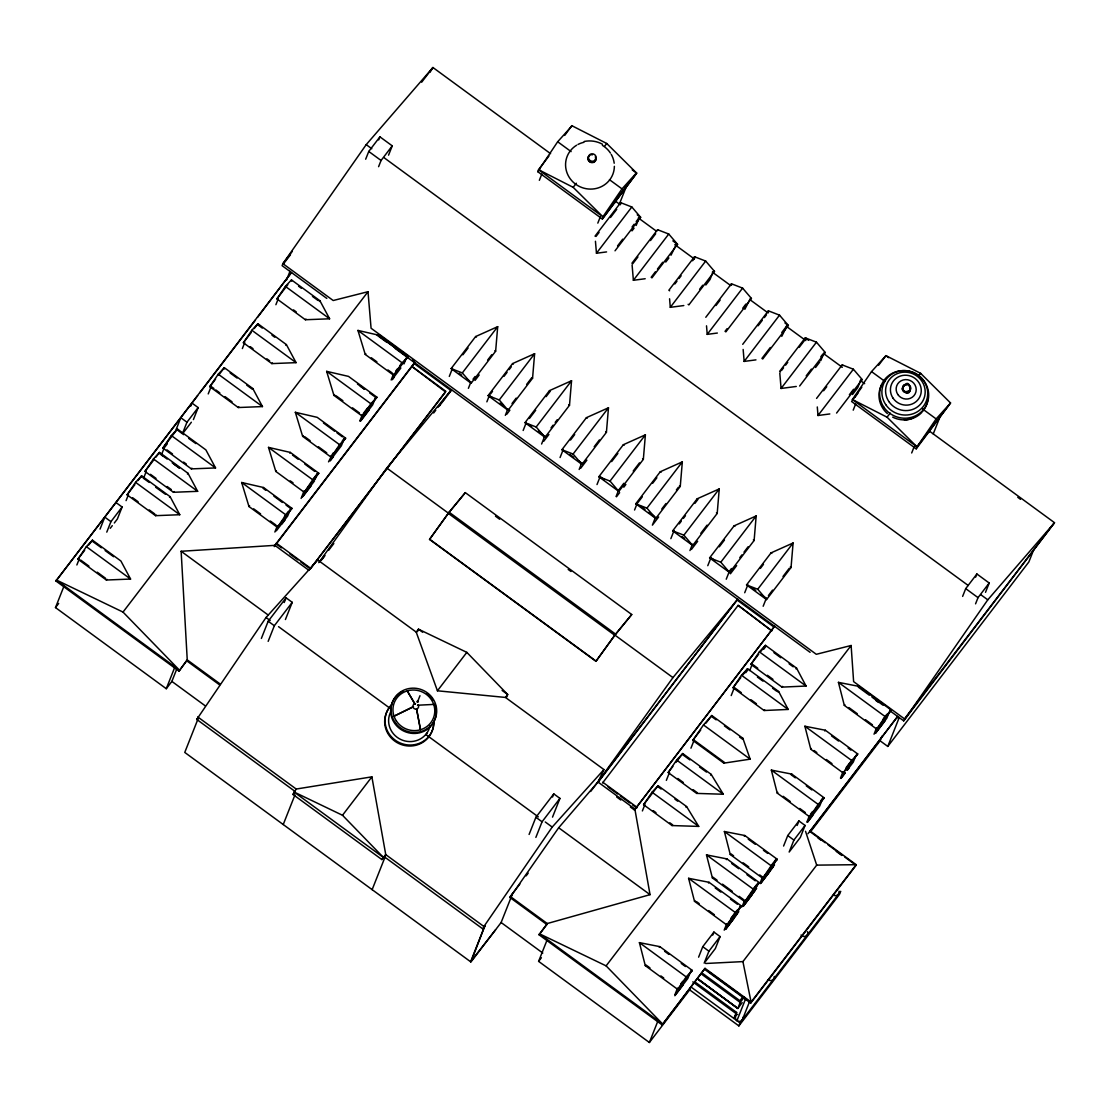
<?xml version="1.0" encoding="UTF-8"?>
<svg xmlns="http://www.w3.org/2000/svg" width="1110" height="1110" viewBox="0 0 1110 1110"><rect width="100%" height="100%" fill="white"/><g stroke="black" fill="none" stroke-linecap="round" stroke-linejoin="round"><path stroke-width="1.5" d="M902.319 389.055C910.88 370.74 914.238 404.262 902.319 389.055L903.693 385.239M910.103 385.822L910.311 389.776L909.395 391.58M495.643 351.19L497.696 326.659L475.635 336.552L451.132 368.589L471.139 383.241L495.643 351.19L494.88 350.635M532.564 378.233L534.618 353.701L512.57 363.594L488.067 395.632L508.061 410.284L532.564 378.233L531.801 377.677L526.598 384.476M569.499 405.275L571.553 380.744L549.492 390.623L524.988 422.674L544.982 437.326L569.499 405.275L568.722 404.706M606.421 432.317L608.474 407.786L586.413 417.665L561.91 449.716L581.917 464.368L606.421 432.317L605.644 431.748M643.342 459.36L645.396 434.829L623.348 444.708L598.831 476.759L618.839 491.411L643.342 459.36L642.579 458.791M680.263 486.402L682.331 461.871L660.27 471.75L635.766 503.801L655.76 518.439L680.263 486.402L679.5 485.833M717.199 513.444L719.252 488.913L697.191 498.792L672.688 530.844L692.696 545.482L717.199 513.444L716.422 512.875M754.12 540.487L756.174 515.942L734.126 525.835L709.609 557.886L729.617 572.524L754.12 540.487L753.357 539.918M791.041 567.515L793.109 542.984L771.048 552.877L746.544 584.914L766.538 599.567L791.041 567.515L790.278 566.96M743.339 998.306L740.19 1002.427L737.859 1008.435L697.552 978.937L737.845 1008.463M309.024 570.387L274.836 545.357L181.138 551.281L187.243 659.895L179.015 671.12L55.93 580.988L291.514 272.45L257.52 317.377M176.781 668.983L171.87 681.401L166.278 688.713L55.5 607.586L64.103 585.858M76.867 564.976L79.226 558.996L78.463 558.441M100.039 529.123L104.77 517.135L110.931 521.644L106.782 532.134M115.953 502.525L122.114 507.02L117.369 519.008L114.316 522.99M126.068 500.638L128.427 494.658L127.664 494.103M143.953 477.244L146.326 471.264L145.549 470.709M161.852 453.851L164.211 447.871L167.305 443.82M176.074 429.695L180.805 417.707L186.966 422.216L182.817 432.706M190.809 406.08L191.988 403.096L198.149 407.592L193.404 419.58M208.222 393.925L211.177 386.46M242.355 348.568L244.713 342.601L243.95 342.033M275.89 304.709L278.263 298.729L277.486 298.174M286.505 280.081L289.974 271.312M365.676 159.216L368.756 151.459L379.925 136.835L392.246 145.854L388.555 155.164M378.704 139.943L379.925 136.835M166.278 688.713L174.881 666.985M179.015 671.12L187.243 659.895L220.071 683.927M378.593 166.68L381.063 160.478L392.246 145.854M295.218 791.541L196.748 719.419L266.039 617.507L317.751 559.995L416.208 632.103L437.437 690.795L505.452 697.441L603.923 769.563L597.541 782.966L737.692 599.192L672.951 677.6L597.929 781.967L558.677 827.755L509.948 897.49L546.869 924.533L539.044 934.773L662.129 1024.905L705.016 968.35L751.095 1002.094L750.707 1003.093L704.614 969.349M198.357 718.059L184.76 752.427L470.612 961.759L495.532 929.833M274.864 532.037L277.264 526.015M290.64 508.519L287.684 515.983L276.334 530.83M301.101 498.445L304.057 490.981L304.875 491.48M315.115 479.409L317.474 473.429L318.251 473.998M328.532 461.857L333 453.13M261.377 638.417L268.19 621.225L286.075 597.832L292.235 602.341L285.423 619.533M345.085 438.908L344.308 438.339L341.353 445.804L330.003 460.65M268.162 641.358L274.337 625.735L292.235 602.341M284.216 602.522L286.075 597.832M359.834 420.912L362.248 414.89M310.259 568.875L445.818 391.289L411.963 366.508L445.554 391.955L310.259 568.875L300.685 561.868M391.15 379.981L393.509 374.001L394.327 374.514M403.971 363.927L406.329 357.947M274.239 546.606L414.196 363.581L414.599 362.582L412.698 359.682M449.3 376.415L452.464 368.423L451.909 369.158M537.726 171.661L557.664 141.747L572.066 125.805L606.74 143.481L636.682 173.132L602.341 218.989L537.726 171.661L539.96 168.748M292.971 794.455L296.203 789.043L371.878 776.847L385.753 854.617L483.904 926.503L482.919 928.987L384.129 856.656L385.753 854.617L381.896 859.57L292.971 794.455L294.469 792.512M283.23 824.536L294.982 794.857M539.349 180.306L541.805 174.103M468.392 388.333L470.931 381.951M486.86 401.848L489.385 395.465L492.021 397.394M417.457 631.673L418.456 629.176L466.824 652.361L507.686 694.527L506.701 697.024M505.327 415.376L507.853 408.993L507.298 409.715M597.818 223.124L600.274 216.922M602.341 218.989L636.682 173.132L632.228 169.872M523.157 430.486L526.32 422.508L525.751 423.243M417.61 701.7L419.982 695.706M619.366 204.101L626.22 186.799M541.611 444.014L544.774 436.022L544.219 436.757M372.141 889.651L385.128 856.851M636.155 225.455L639.318 217.477M560.078 457.528L563.242 449.55L562.687 450.285M579.17 469.461L581.709 463.064L579.059 461.136M676.24 244.519L670.995 255.231M597 484.57L600.163 476.592L604.117 479.492M616.106 496.503L618.631 490.107M712.537 273.157L710.012 279.54L705.821 285.006M634.559 510.017L637.098 503.635M470.612 961.759L484.834 925.837L470.931 961.995L501.123 922.521L512.584 893.578M529.095 834.456L535.894 817.279L553.793 793.886L559.939 798.395L552.516 817.14M535.866 837.412L542.055 821.788L559.939 798.395M552.544 797.008L553.793 793.886M749.458 300.186L744.838 309.315M670.856 538.655L674.02 530.677L673.465 531.399M689.948 550.574L692.473 544.191L691.918 544.927M539.044 934.773L547.272 923.534L650.044 894.66L634.851 808.996L597.929 781.967M546.869 924.533L547.272 923.534L510.336 896.505L519.869 884.046M689.643 989.856L738.871 1025.918L740.051 1022.92L690.822 986.859L689.643 989.856L649.378 1042.498L538.614 961.371L547.216 939.643M707.778 565.698L710.941 557.706L714.895 560.606M634.462 809.995L774.627 626.234L634.462 809.995L630.355 806.998M726.245 579.212L729.409 571.234M642.385 810.938L644.91 804.556L644.147 803.987M820.776 360.667L823.315 354.27M666.347 780.372L669.51 772.38L668.747 771.825M738.136 605.366L771.728 630.813L738.136 605.366L602.577 782.952L602.841 782.286L637.043 807.331M744.713 592.74L747.862 584.748M690.947 748.196L694.111 740.217M763.167 606.254L766.33 598.276L761.058 594.405M731.199 695.554L734.362 687.576M861.818 387.182L851.592 401.515L916.208 448.842L950.548 402.972L920.606 373.321L885.933 355.658L871.53 371.6L852.383 399.517L916.999 446.844L916.208 448.842M860.236 381.313L857.711 387.695L852.48 394.536M749.722 670.565L752.261 664.182M853.215 410.159L855.671 403.943M902.375 388.042L903.11 386.086M903.304 386.238L904.497 384.587M902.513 390.068L902.707 388.07M902.985 390.998L902.916 389.069M906.079 384.99L906.468 383.991M903.679 391.788L903.387 389.998M907.134 385.087L907.522 384.088M904.567 392.385L904.081 390.789M905.566 392.746L905.954 391.747L909.784 390.581M909.007 386.03L909.409 385.031M649.378 1042.498L657.994 1020.77M906.62 392.829L907.009 391.83M907.647 392.662L908.049 391.663M910.172 387.751L910.575 386.752M908.604 392.232L908.993 391.233M910.38 388.764L910.783 387.765M909.978 390.748L910.713 388.777M662.129 1024.905L705.016 968.35M674.991 994.491L677.516 988.094L678.293 988.663M690.309 972.152L687.784 978.534L675.393 994.74M698.606 957.167L702.755 946.691L713.938 932.067L720.099 936.576L715.353 948.55L705.197 961.843M712.759 935.064L713.938 932.067M704.17 963.175L708.915 951.201L720.099 936.576M911.685 452.977L914.14 446.761M724.192 930.152L726.717 923.77M742.077 906.759L744.616 900.363L739.08 896.311M933.232 433.954L940.711 415.085M759.975 883.366L762.501 876.969L759.739 874.944M776.695 859.986L775.918 859.431L772.754 867.409L760.378 883.602M783.591 846.042L787.739 835.566L798.922 820.942L805.069 825.451L800.338 837.426L789.154 852.05L793.9 840.076L805.069 825.451M797.146 825.438L798.922 820.942M806.928 821.955L809.467 815.559L810.231 816.128M736.624 1012.445L733.904 1018.411L736.624 1012.445L694.929 981.92M823.648 798.576L822.885 798.021L819.721 805.999L807.331 822.191M736.957 1020.645L745.642 998.695L747.668 1000.166M742.271 1020.021L749.722 1001.206M840.478 778.082L843.003 771.7L843.78 772.255M855.796 755.743L853.257 762.14L847.069 770.229M874.028 734.223L876.553 727.827L877.316 728.396M889.332 711.885L886.807 718.267L875.457 733.113M810.12 832.306L880.091 740.8L881.937 736.138M750.707 1003.093L855.782 865.689L856.171 864.69L810.092 830.946L809.689 831.945L897.712 716.366L807.983 833.693M880.091 740.8L887.792 746.433L899.239 717.49M889.721 710.636L903.693 720.862L987.789 599.816L1054.5 522.685L929.875 431.429L929.125 432.4M962.634 596.389L965.714 588.619L976.897 573.995L989.204 583.014L985.513 592.324M975.662 577.103L976.897 573.995M975.565 603.84L978.021 597.638L989.204 583.014M1033.812 549.464L1028.859 561.951L887.792 746.433M417.651 701.104C420.19 702.519 414.876 702.45 417.735 700.951M429.528 539.432L449.134 512.223L465.312 492.632L631.743 614.51L614.94 635.128L595.945 661.31L429.528 539.432L448.273 513.347L449.134 512.223L615.55 634.101L595.945 661.31M465.312 492.632L448.273 513.347L614.704 635.225L631.743 614.51M77.908 559.163L86.358 546.675L92.435 540.154L120.907 561.008L130.578 579.059L106.366 580.017L77.908 559.163L84.651 550.338M127.095 494.824L135.559 482.337L141.636 475.829L170.107 496.669L179.778 514.721L155.566 515.678L127.095 494.824L134.879 484.654M144.994 471.431L153.444 458.943L159.521 452.422L187.992 473.276L197.663 491.328L173.451 492.285L144.994 471.431L153.804 459.901M162.879 448.038L171.328 435.536L177.42 429.029L205.877 449.883L215.562 467.934L191.35 468.892L162.879 448.038L177.42 429.029M209.804 386.696L218.254 374.195L224.331 367.688L252.802 388.528L262.473 406.579L238.261 407.537L209.804 386.696L215.562 379.148M243.381 342.768L251.845 330.267L257.922 323.759L286.394 344.6L296.065 362.651L271.853 363.608L243.381 342.768L251.165 332.584M276.931 298.895L285.381 286.394L291.472 279.887L319.93 300.741L329.615 318.792L305.389 319.749L276.931 298.895L287.809 284.673M277.431 527.361L285.88 514.873L291.972 508.352L263.5 487.512L241.661 482.489L248.973 506.521L277.431 527.361L291.972 508.352M304.265 492.271L312.729 479.77L318.806 473.262L290.334 452.422L268.495 447.385L275.807 471.431L304.265 492.271L318.806 473.262M331.099 457.181L339.563 444.68L345.64 438.173L317.183 417.332L295.329 412.296L302.642 436.341L331.099 457.181L345.64 438.173M362.415 416.236L370.865 403.749L376.942 397.227L348.484 376.387L326.645 371.35L333.943 395.396L362.415 416.236L376.942 397.227M385.212 339.424L379.787 335.442L357.947 330.419L365.259 354.451L393.717 375.305L402.167 362.803L408.258 356.296L400.127 350.33M643.592 804.722L652.042 792.221L658.119 785.713L686.59 806.554L698.731 826.409L672.049 825.562L643.592 804.722L658.119 785.713M668.192 772.546L676.642 760.059L682.719 753.537L711.191 774.391L723.332 794.247L696.65 793.4L668.192 772.546L672.868 766.427M733.044 687.742L741.494 675.241L747.571 668.733L778.665 691.502L788.183 709.443L764.124 710.511L733.044 687.742L740.828 677.572M750.929 664.349L759.379 651.847L765.47 645.34L796.55 668.109L806.068 686.035L782.023 687.118L750.929 664.349L758.713 654.165M677.738 989.399L686.188 976.897L692.265 970.39L659.826 946.636L639.402 942.626L645.298 965.644L677.738 989.399L692.265 970.39M726.925 925.06L735.389 912.559L741.466 906.051L709.026 882.297L688.588 878.301L694.499 901.306L726.925 925.06L741.466 906.051M744.824 901.667L753.274 889.166L759.351 882.658L726.925 858.904L706.487 854.894L712.384 877.913L744.824 901.667L759.351 882.658M762.709 878.274L771.159 865.772L777.25 859.265L744.81 835.511L724.372 831.501L730.269 854.52L762.709 878.274L777.25 859.265M809.676 816.863L818.125 804.361L824.203 797.854L791.777 774.1L771.339 770.09L777.236 793.095L809.676 816.863L824.203 797.854M843.212 772.99L851.675 760.489L857.753 753.981L825.313 730.227L804.875 726.231L810.786 749.236L843.212 772.99L857.753 753.981M876.761 729.131L885.211 716.63L891.302 710.122L858.862 686.369L838.425 682.359L844.321 705.377L876.761 729.131L891.302 710.122M622.016 188.88L602.883 216.811L636.418 172.938L622.016 188.88L609.473 179.695M916.999 446.844L936.146 418.914L950.548 402.972L916.999 446.844L887.057 417.193L852.383 399.517M483.904 926.503L552.211 827.075L603.923 769.563M692.779 740.384L703.476 724.955L711.788 715.52L742.881 738.289L750.166 759.157L723.873 763.153L692.779 740.384L700.715 730.019M550.615 153.693L432.928 67.502L366.217 144.633L282.911 263.68L282.12 265.678L326.812 298.41M318.764 562.659L386.779 468.031L451.52 389.624L447.316 395.118M292.36 251.304L282.911 263.68L333.208 300.519L368.007 291.708L371.073 328.241L816.308 654.303L851.12 645.493L853.618 681.623L904.483 718.864L1054.5 522.685L903.693 720.862M421.661 82.223L432.928 67.502L430.028 72.247M283.161 264.305L290.501 254.703M55.93 580.988L197.677 395.632M199.772 392.885L255.425 320.124M88.786 544.941L92.435 540.154M137.987 480.602L141.636 475.829M155.872 457.209L159.521 452.422M218.656 375.097L224.331 367.688M254.273 328.532L257.922 323.759M291.472 279.887L291.68 281.191M110.931 521.644L122.114 507.02M186.966 422.216L198.149 407.592M110.251 528.304L112.29 525.654M183.233 432.872L191.364 422.23M55.5 607.586L58.663 603.452M106.366 580.017L106.921 579.281M155.566 515.678L156.121 514.943M169.539 497.391L170.107 496.669M173.451 492.285L174.02 491.55M187.437 473.998L187.992 473.276M191.35 468.892L191.905 468.156M238.261 407.537L238.816 406.801M252.802 388.528L252.289 389.194L246.739 385.142M271.853 363.608L272.408 362.873M285.825 345.335L286.394 344.6M305.389 319.749L305.958 319.014M319.375 301.462L319.93 300.741M123.016 612.082L179.418 670.121L56.333 579.989L123.016 612.082L368.007 291.708M248.973 506.521L249.57 505.73M263.5 487.512L262.987 488.178L265.72 490.273M275.807 471.431L276.362 470.695M289.779 453.158L290.334 452.422M302.642 436.341L303.197 435.606M333.943 395.396L334.554 394.605M365.259 354.451L365.814 353.729M407.703 357.018L379.231 336.177L379.787 335.442M538.516 169.677L573.19 187.34L603.132 216.991L538.516 169.677L548.992 155.969M564.726 135.406L571.803 125.624M284.465 516.594L288.586 511.21M313.367 478.812L317.474 473.429M342.255 441.031L344.308 438.339M363.275 413.544L367.396 408.161M395.618 371.253L397.671 368.562M399.725 365.87L401.778 363.178M393.717 375.305L407.745 356.962L379.273 336.122M302.142 497.1L314.519 480.894M360.278 421.065L372.669 404.859L375.624 397.394L376.387 397.963M392.621 378.774L400.877 367.979M281.94 523.976L285.09 519.855M302.961 496.489L311.369 485.5M330.28 460.761L333.43 456.64M360.764 420.912L369.172 409.923M392.288 379.689L394.383 376.942M274.836 545.357L414.599 362.582M573.19 187.34L576.34 183.233M604.645 146.215L606.74 143.481M462.87 354.811L468.087 347.999M196.748 719.419L198.232 717.476M451.132 368.589L462.315 372.918L497.696 326.659M320.166 561.396L324.37 555.902M328.574 550.407L333.819 543.539M433.663 412.989L435.758 410.242M437.867 407.481L439.962 404.734M443.112 400.613L445.221 397.866M321.872 559.648L325.022 555.527M439.574 405.733L451.132 390.623L414.196 363.581M473.013 379.218L475.094 376.498M487.581 360.167L491.744 354.714M475.052 380.397L479.215 374.958M615.259 202.561L616.008 201.576L620.365 204.767M595.015 236.166L620.643 202.658L631.826 206.987L640.65 217.31L615.023 250.818M595.973 236.486L599.081 232.42M610.486 217.504L616.702 209.374M620.851 203.949L620.643 202.658M606.573 251.915L596.458 253.246L631.826 206.987M488.83 396.201L489.385 395.465M490.426 394.106L492.507 391.386M503.968 376.401L507.09 372.322M509.171 369.602L511.252 366.869M488.067 395.632L499.25 399.961L534.618 353.701M617.548 245.934L622.724 239.163M632.062 226.967L634.129 224.248M636.21 221.542L638.278 218.823M632.006 230.88L634.087 228.16M512.015 403.54L516.178 398.101M506.77 414.252L509.892 410.159M655.358 271.825L651.181 277.292L651.945 277.847L677.572 244.339L668.747 234.03L657.564 229.701L631.951 263.209L632.714 263.764L637.931 256.937M650.474 240.551L655.691 233.724M645.188 278.735L633.38 280.289L668.747 234.03M529.442 418.428L535.686 410.256M546.092 396.645L550.269 391.192L549.492 390.623M524.988 422.674L536.172 427.003L571.553 380.744M657.439 269.092L662.67 262.265M665.764 262.057L668.9 257.964M551.032 427.863L553.113 425.13M555.194 422.41L557.275 419.691M543.706 441.294L548.909 434.482M688.103 304.334L688.866 304.889L714.493 271.381L705.683 261.072L694.499 256.743L668.872 290.251L669.635 290.806M674.866 283.98L676.947 281.246M679.042 278.513L681.124 275.793M692.612 260.767L695.262 257.298L694.499 256.743M416.208 632.103L418.456 629.176L422.632 632.242M683.802 305.555L670.301 307.331L705.683 261.072M570.526 440.018L574.689 434.565M561.91 449.716L573.093 454.046L608.474 407.786M699.591 289.308L702.727 285.214M713.161 271.548L714.493 271.381M581.14 463.8L581.709 463.064M594.197 446.733L599.4 439.921M580.627 468.323L586.871 460.164M705.793 317.293L731.421 283.785L742.604 288.114L751.414 298.423L725.801 331.932M715.964 305.555L720.14 300.102M731.629 285.076L731.421 283.785M717.351 333.042L707.223 334.374L742.604 288.114M599.608 477.314L600.163 476.592M611.624 461.607L617.868 453.449M437.437 690.795L466.824 652.361M381.896 859.57L383.519 857.544L293.97 791.957L342.49 815.267L371.878 776.847M598.831 476.759L610.028 481.088L645.396 434.829M725.024 331.377L727.119 328.643M742.784 308.15L745.92 304.057M750.096 298.59L751.414 298.423M618.076 490.842L623.834 483.308M633.199 471.042L639.457 462.884M616.508 496.739L619.63 492.646M623.792 487.207L625.873 484.473M742.715 344.336L768.342 310.814L779.525 315.157L788.35 325.466L762.723 358.974L761.946 358.419L770.312 347.486M758.116 325.771L762.292 320.304M764.374 317.585L766.469 314.851M768.55 312.118L768.342 310.814M755.966 359.862L744.158 361.416L779.525 315.157M636.529 504.356L642.302 496.822M652.708 483.211L656.87 477.758M635.766 503.801L646.95 508.13L682.331 461.871M781.801 332.459L787.018 325.632L781.773 336.358M505.452 697.441L507.686 694.527L502.108 690.434M654.997 517.884L655.552 517.149L652.389 525.141L658.646 516.969M661.796 508.977L665.972 503.538M676.379 489.926L678.46 487.193M799.644 386.016L825.271 352.508L816.461 342.185L805.263 337.856L779.65 371.364L780.413 371.933M781.454 370.573L783.549 367.84M785.63 365.107L787.725 362.373M799.214 347.347L806.04 338.425M796.272 386.46L781.079 388.458L816.461 342.185M679.223 523.865L681.304 521.145M683.385 518.412L685.467 515.692M694.846 503.44L697.968 499.361L697.191 498.792M672.688 530.844L683.871 535.173L719.252 488.913M806.193 375.888L811.41 369.061M820.803 356.768L822.899 354.048M823.939 352.675L825.271 352.508M815.559 367.493L819.735 362.026M700.812 533.299L707.056 525.127M691.405 549.45L697.649 541.278M816.571 398.407L842.199 364.899L853.382 369.228L862.192 379.551L836.579 413.059M823.606 390.775L826.742 386.682M829.822 413.947L818.001 415.501L853.382 369.228M710.386 558.441L710.941 557.706M719.266 546.814L724.483 540.015M709.609 557.886L720.806 562.215L756.174 515.942M849.386 394.744L853.562 389.277M860.874 379.717L862.192 379.551M878.593 365.245L885.933 355.658L888.68 357.67M854.728 397.422L857.85 393.329M728.84 571.969L731.49 568.514M739.815 557.622L741.896 554.889M743.978 552.169L748.14 546.731M730.408 573.773L736.651 565.601M482.919 928.987L485.153 926.073M760.364 568.417L763.486 564.324M526.112 875.873L528.193 873.154M590.645 791.486L737.692 599.192M509.948 897.49L512.182 894.577M887.057 417.193L890.206 413.087M918.511 376.068L920.606 373.321M746.544 584.914L757.728 589.244L793.109 542.984M765.775 598.998L766.33 598.276M768.411 595.557L772.574 590.104M782.994 576.492L789.238 568.32M675.976 762.376L682.719 753.537M705.974 723.137L711.788 715.52M742.881 674.866L747.571 668.733M760.78 651.473L765.47 645.34M745.726 672.729L747.779 670.024L747.016 669.469M763.611 649.336L765.678 646.63L764.901 646.075M538.614 961.371L541.402 957.722M672.049 825.562L672.604 824.827L669.843 822.801M686.022 807.289L686.59 806.554M696.65 793.4L697.205 792.665L693.056 789.626M710.622 775.113L711.191 774.391M723.873 763.153L724.442 762.417L693.348 739.649M742.881 738.289L742.326 739.024L739.565 737.012M764.124 710.511L764.693 709.776M778.11 692.238L778.665 691.502M782.023 687.118L782.578 686.382M795.995 668.844L796.55 668.109M606.115 965.866L662.531 1023.906L539.446 933.774L606.115 965.866L851.12 645.493M645.298 965.644L645.854 964.909L649.988 967.934M659.271 947.357L659.826 946.636M694.499 901.306L695.054 900.571M708.471 883.033L709.026 882.297M712.384 877.913L712.939 877.178L717.074 880.202M726.356 859.626L726.925 858.904M730.269 854.52L730.838 853.784L733.585 855.796M744.255 836.232L744.81 835.511M777.236 793.095L777.791 792.374M791.777 774.1L791.208 774.822L795.343 777.846M810.786 749.236L811.341 748.501M824.758 730.963L825.313 730.227M844.321 705.377L844.876 704.642M858.862 686.369L858.294 687.09L869.31 695.165M680.624 984.057L682.678 981.351M730.852 918.358L737.04 910.269M752.871 889.568L756.992 884.17M770.756 866.175L775.918 859.431M810.494 814.213L812.562 811.507M820.817 800.712L822.885 798.021M846.097 767.648L850.232 762.251M882.741 719.738L886.876 714.341M725.135 929.486L738.788 911.629M742.992 906.135L756.645 888.264M760.85 882.769L774.516 864.912M840.88 778.332L845.001 772.935M674.838 995.739L683.052 985M734.071 918.275L725.732 929.181L736.971 914.196L740.134 906.218L740.911 906.787M751.803 895.09L743.464 905.996L754.869 890.803L758.033 882.825L758.796 883.38M761.196 882.811L769.535 871.905M807.567 822.163L812.797 815.337M841.005 778.443L845.182 772.976M847.277 770.243L849.358 767.509M875.485 733.349L884.892 721.056M742.923 961.607L816.696 865.134L856.171 864.69L751.095 1002.094L742.923 961.607L705.641 963.494M743.048 996.6L739.912 1000.693L701.617 972.679M742.174 1002.635L737.859 1008.435L697.677 978.618M740.051 1022.92L840.686 891.33L839.507 894.313L738.871 1025.918M412.934 706.765L394.022 716.2L413.475 706.806M904.095 385.586L905.038 385.156M584.235 141.469C590.464 140.207 596.986 141.15 602.522 144.286M417.471 705.238L433.705 704.42M904.955 391.386L905.954 391.747M557.664 141.747L571.123 151.612M871.53 371.6L884.989 381.452M922.688 409.063L936.146 418.914M637.237 214.813L640.65 217.31M657.564 229.701L658.341 230.256M672.84 240.884L677.572 244.339M784.937 322.968L788.35 325.466M805.263 337.856L808.677 340.354M842.199 364.899L842.962 365.467M638.333 217.935L656.662 231.352M674.811 244.63L694.347 258.949M712.315 272.103L730.644 285.52M749.985 299.7L768.134 312.978M786.282 326.271L805.818 340.576M823.953 353.868L842.324 367.313M860.25 380.439L864.648 383.658M1017.759 497.294L1020.52 499.333M366.217 144.633L371.794 148.726M384.365 157.925L968.239 585.497M980.81 594.71L987.789 599.816M368.756 151.459L381.063 160.478M965.714 588.619L978.021 597.638M475.635 336.552L476.412 337.107M512.57 363.594L513.333 364.149M586.413 417.665L587.19 418.234M623.348 444.708L624.111 445.276M660.27 471.75L661.033 472.319M734.126 525.835L734.889 526.404M771.048 552.877L771.811 553.432M459.054 373.251L461.691 375.18M466.977 379.051L469.613 380.98M499.944 403.194L502.58 405.122M528.957 424.436L531.593 426.365M538.183 431.193L543.456 435.065M569.832 454.379L573.787 457.278M641.053 506.521L645.007 509.421M648.962 512.321L654.234 516.178M681.928 536.463L684.565 538.392M753.149 588.619L755.785 590.548M387.931 341.408L397.408 348.346M871.974 697.108L883.088 705.238M889.97 710.289L890.733 710.844M377.095 335.234L386.877 342.393M395.257 348.526L810.106 652.333M875.762 700.41L878.551 702.45M737.304 600.191L774.225 627.233M897.31 717.365L898.85 718.489M298.604 286.255L301.365 288.281M312.451 296.398L317.987 300.449M357.947 330.419L402.167 362.803M838.425 682.359L885.211 716.63M285.381 286.394L329.615 318.792M371.35 357.781L376.887 361.832M387.973 369.949L392.177 372.932M773.947 652.694L780.829 657.744M789.099 663.794L793.234 666.819M848.872 707.556L857.281 713.716M865.481 719.724L872.418 724.802M293.498 309.884L296.259 311.91M759.379 651.847L806.068 686.035M751.484 663.613L757.769 668.22M767.412 675.282L772.935 679.32M357.462 384.004L364.233 388.972M369.658 392.94L376.429 397.907M360.389 386.252L364.538 389.291M757.436 677.1L762.945 681.138M772.588 688.2L776.722 691.225M831.515 735.902L838.522 741.036M848.123 748.071L850.912 750.11M856.42 754.148L857.197 754.717M326.645 371.35L370.865 403.749M741.494 675.241L788.183 709.443M257.367 324.481L262.293 328.088M271.978 335.192L274.753 337.218M804.875 726.231L851.675 760.489M251.845 330.267L296.065 362.651M335.886 395.673L342.865 400.682M352.508 407.842L359.432 412.92M362.207 414.946L363.012 415.445M733.599 687.007L741.258 692.626M750.901 699.688L756.423 703.726M495.476 516.192L499.666 519.258M568.195 569.444L570.984 571.483M814.088 750.526L816.849 752.538M826.395 759.531L831.987 763.625M250.25 346.653L253.025 348.679M266.872 358.821L269.647 360.847M386.779 468.031L448.523 513.25M614.94 635.128L672.951 677.6M323.44 422.965L334.623 431.249M336.996 432.886L342.421 436.854M712.009 716.824L716.144 719.849M724.414 725.898L729.922 729.936M806.276 785.852L811.868 789.945M295.329 412.296L339.563 444.68M223.818 368.353L224.595 368.922M230.131 372.974L237.054 378.038M771.339 770.09L818.125 804.361M703.476 724.955L750.166 759.157M304.584 436.618L310.12 440.67M318.431 446.761L326.742 452.838M330.891 455.891L331.71 456.39M218.254 374.195L262.473 406.579M783.161 796.3L790.181 801.448M799.769 808.468L805.333 812.534M429.778 539.335L596.195 661.199M210.359 385.961L213.939 388.486M215.784 389.929L219.849 392.912M225.025 396.603L232.046 401.834M811.243 832.514L825.216 842.74M828.005 844.793L841.977 855.019M844.765 857.059L854.534 864.218M818.07 838.078L820.859 840.117M836.232 851.37L841.81 855.463M292.541 455.072L298.091 459.235M304.737 464.008L314.713 471.403M268.495 447.385L312.729 479.77M682.928 754.842L689.851 759.906M699.55 767.01L706.473 772.074M787.739 835.566L793.9 840.076M676.642 760.059L723.332 794.247M290.209 480.838L293.026 482.808M677.821 778.471L683.358 782.522M748.237 839.16L755.272 844.308M763.458 850.302L767.662 853.382M273.837 496.128L282.328 502.441M286.033 505.064L291.458 509.032M176.865 429.764L177.628 430.333M178.266 430.694L183.677 434.662M188.7 438.436L195.887 443.598M724.372 831.501L771.159 865.772M658.327 787.004L661.102 789.03M674.949 799.172L677.724 801.198M241.661 482.489L285.88 514.873M171.328 435.536L215.562 467.934M652.042 792.221L698.731 826.409M743.117 862.789L748.737 866.896M253.677 508.838L260.6 513.902M270.299 521.006L275.89 525.002M277.223 526.071L278.041 526.57M163.447 447.316L164.211 447.871M166.986 449.897L172.522 453.962M183.594 462.065L186.369 464.091M731.726 863.566L738.747 868.7M746.961 874.708L755.272 880.799M653.221 810.633L655.996 812.659M161.727 455.086L167.152 459.054M173.923 464.022L179.348 467.99M159.743 453.726L162.504 455.752M172.203 462.842L179.126 467.921M706.487 854.894L753.274 889.166M276.334 543.178L310.522 568.209M276.071 543.844L281.538 547.854M289.738 553.862L297.952 559.87M608.058 786.962L617.632 793.969M620.365 795.967L629.939 802.988M632.672 804.986L636.779 807.997M616.674 796.98L620.781 799.991M153.444 458.943L197.663 491.328M722.471 884.157L732.225 891.288M150.474 474.317L156.01 478.368M167.097 486.485L171.245 489.524M715.229 887.972L720.862 892.107M730.449 899.128L737.387 904.206M141.081 476.551L141.844 477.12M143.232 478.132L149.253 482.448M155.691 487.262L165.529 494.352M688.588 878.301L735.389 912.559M135.559 482.337L179.778 514.721M696.428 901.584L699.189 903.596M708.721 910.588L714.327 914.682M132.589 497.71L138.126 501.762M149.198 509.879L154.734 513.93M181.138 551.281L268.356 615.148M558.677 827.755L650.044 894.66M266.039 617.507L270.202 620.559M278.541 626.664L389.679 708.041M425.796 734.487L538.322 816.891M545.26 821.983L552.211 827.075M268.19 621.225L274.337 625.735M535.894 817.279L542.055 821.788M702.755 946.691L708.915 951.201M707.902 971.056L740.051 994.602M701.27 973.956L740.19 1002.427M664.64 951.298L668.914 954.42M681.249 963.452L685.439 966.519M690.933 970.556L691.71 971.111M92.643 541.458L101.412 547.771M105.117 550.574L113.608 556.707M639.402 942.626L686.188 976.897M692.793 981.878L735.875 1013.43M86.358 546.675L130.578 579.059M660.908 975.94L663.752 978.021M80.614 560.009L88.925 566.1M97.236 572.177L105.547 578.268M186.855 660.894L219.669 684.925M171.87 681.401L205.225 705.821M501.123 922.521L542.804 953.046M197.733 716.935L296.203 789.043M342.49 815.267L383.519 857.544M757.728 589.244L766.538 599.567M720.806 562.215L729.617 572.524M683.871 535.173L692.696 545.482M646.95 508.13L655.76 518.439M610.028 481.088L618.839 491.411M573.093 454.046L581.917 464.368M536.172 427.003L544.982 437.326M499.25 399.961L508.061 410.284M462.315 372.918L471.139 383.241M805.527 831.279L816.696 865.134M416.527 708.874L420.496 729.742L416.597 708.971M817.293 406.954L818.001 415.501M779.789 373.085L781.079 388.458M743.145 349.456L744.158 361.416M706.515 325.827L707.223 334.374M669.58 298.784L670.301 307.331M632.089 264.915L633.38 280.289M595.446 241.286L596.458 253.246M927.974 395.174A24.656 23.657 21.6 0 1 922.965 411.088M921.952 412.268A24.656 23.657 21.6 0 1 892.69 417.152M887.362 413.558A24.656 23.657 21.6 0 1 881.507 385.004M913.017 417.915A23.033 22.103 21.6 0 1 904.386 419.927M880.396 401.459A23.033 22.103 21.6 0 1 880.008 398.559M614.371 166.333A24.545 23.56 21.6 0 1 578.227 185.856A24.545 23.56 21.6 0 1 576.631 145.216M577.991 144.453A24.545 23.56 21.6 0 1 583.902 142.302M602.397 145.368A24.545 23.56 21.6 0 1 610.417 153.027M611.235 154.373A24.545 23.56 21.6 0 1 614.205 163.239M595.598 158.369A3.233 3.094 21.6 0 1 590.839 161.699M590.187 161.186A3.233 3.094 21.6 0 1 589.688 160.52M595.376 156.635A4.065 3.899 21.6 0 1 594.266 162.046A4.065 3.899 21.6 0 1 588.661 160.811A4.065 3.899 21.6 0 1 589.771 155.4M595.487 157.259A3.899 3.746 21.6 0 1 593.6 161.935A3.899 3.746 21.6 0 1 588.577 160.395A3.899 3.746 21.6 0 1 589.59 155.428M591.45 154.776A3.899 3.746 21.6 0 1 592.462 154.817M430.014 725.898A21.034 20.188 21.6 0 1 402.694 740.287A21.034 20.188 21.6 0 1 390.803 711.718M427.197 733.002A21.034 20.188 21.6 0 1 425.657 735.167M433.996 721.916A24.6 23.615 21.6 0 1 400.183 742.979A24.6 23.615 21.6 0 1 392.191 704.045M433.594 722.915A24.6 23.615 21.6 0 1 400.53 744.283A24.6 23.615 21.6 0 1 390.706 706.154M434.884 704.226A22.949 22.02 21.6 0 1 423.659 731.407A22.949 22.02 21.6 0 1 394.272 722.763A22.949 22.02 21.6 0 1 399.114 693.708M400.294 692.862A22.949 22.02 21.6 0 1 402.847 691.419M426.892 693.764A22.949 22.02 21.6 0 1 430.236 696.747M431.207 697.857A22.949 22.02 21.6 0 1 432.928 700.271M418.082 704.808A2.858 2.747 21.6 0 1 416.985 708.874A2.858 2.747 21.6 0 1 413.017 707.014A2.858 2.747 21.6 0 1 415.487 703.601M774.031 978.285A3.829 3.677 21.6 0 1 768.245 979.797M774.225 976.398A3.829 3.677 21.6 0 1 774.253 977.355M807.608 931.665A3.829 3.677 21.6 0 1 801.018 935.05M742.979 1017.301A3.829 3.677 21.6 0 1 738.303 1021.297A3.829 3.677 21.6 0 1 736.152 1015.47M736.846 1014.79A3.829 3.677 21.6 0 1 737.692 1014.318M839.063 891.177A3.829 3.677 21.6 0 1 833.443 895.118M746.517 999.18A3.829 3.677 21.6 0 1 744.421 997.168M415.043 704.184L407.231 690.878L414.973 704.073M883.796 407.106A24.656 23.657 21.6 0 0 926.17 405.525A24.656 23.657 21.6 0 0 902.541 370.643A24.656 23.657 21.6 0 0 883.796 407.106M885.766 404.664A23.033 22.103 21.6 0 0 925.365 403.18A23.033 22.103 21.6 0 0 903.276 370.587A23.033 22.103 21.6 0 0 885.766 404.664M888.916 401.612A19.911 19.12 21.6 0 0 923.159 400.321A19.911 19.12 21.6 0 0 904.053 372.155A19.911 19.12 21.6 0 0 888.916 401.612M893.037 398.157A15.498 14.874 21.6 0 0 919.677 397.158A15.498 14.874 21.6 0 0 904.817 375.222A15.498 14.874 21.6 0 0 893.037 398.157M897.837 394.536A10.101 9.685 21.6 0 0 915.181 393.883A10.101 9.685 21.6 0 0 905.51 379.606A10.101 9.685 21.6 0 0 897.837 394.536M589.16 159.673A3.899 3.746 21.6 0 0 595.834 159.132A3.899 3.746 21.6 0 0 591.852 153.777A3.899 3.746 21.6 0 0 589.16 159.673M396.409 721.028A21.034 20.188 21.6 0 0 432.581 719.89A21.034 20.188 21.6 0 0 412.601 690.018A21.034 20.188 21.6 0 0 396.409 721.028M396.131 723.762A22.949 22.02 21.6 0 0 435.175 718.822A22.949 22.02 21.6 0 0 410.298 688.339A22.949 22.02 21.6 0 0 396.131 723.762"/></g></svg>
